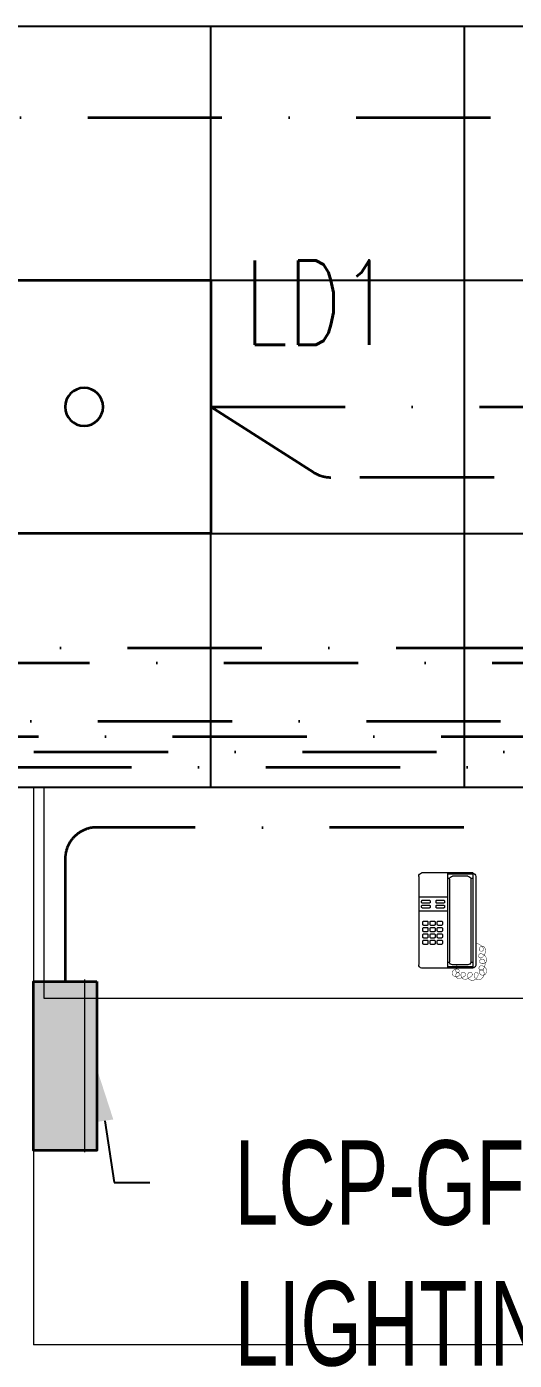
# Model space of a CAD drawing. Header units: inches. Extents: x -12418 to 183584, y -29325 to 19878.
# Drawn here: x 14182 to 15336, y -4104 to -947 of the extents above; entities that cross this region are included whole.
import ezdxf
from ezdxf import colors
from ezdxf.entities.mleader import LeaderData, LeaderLine
from ezdxf.enums import TextEntityAlignment as Align
from ezdxf.math import Vec2, Vec3

# ---------------------------------------------------------------- set-up
doc = ezdxf.new("R2010")
doc.units = ezdxf.units.IN
doc.header["$LTSCALE"] = 25
doc.header["$MEASUREMENT"] = 0
doc.linetypes.add('DASHDOT', pattern=[25.4, 12.7, -6.35, 0, -6.35])
doc.layers.get('0').update_dxf_attribs({"color": 8})
doc.layers.add('00-Ground Floor$0$False Ceiling', color=251, linetype='Continuous')
for name, color, linetype, lineweight in [('00-Ground Floor$0$LOADING', 253, 'Continuous', 5), ('00-Ground Floor$0$Walls', 251, 'Continuous', 5), ('E-LITE-CIRC-NUMB', 6, 'Continuous', 25), ('E-LITE-CLNG', 150, 'Continuous', 35), ('E-LITE-CLNG-CNDT', 6, 'DASHDOT', 35), ('E-LITE-CTRL', 6, 'Continuous', 25), ('E-LITE-IDEN', 6, 'Continuous', 25), ('E-POWR-PANL', 10, 'Continuous', 35), ('E-POWR-TEXT', 6, 'Continuous', 25)]:
    doc.layers.add(name, color=color, linetype=linetype, lineweight=lineweight)
doc.styles.add('DC_Arial', font='arial.ttf', dxfattribs={"width": 0.7})
doc.styles.add('DC_Elc_Romans', font='elc_romans.shx', dxfattribs={"width": 0.7})
doc.styles.add('DC_Simplex', font='SIMPLEX.shx', dxfattribs={"width": 0.7})

# ---------------------------------------------------------------- blocks, each defined once
blk = doc.blocks.new('00-Ground Floor$0$DM20079-P')
at = {"color": 0}
for p, q in [((-0.0616, 0.225), (0.0594, 0.225)), ((-0.0616, 0.225), (-0.0616, 0)), ((-0.0616, 0.222), (-0.0016, 0.222)), ((-0.0016, 0.225), (-0.0016, 0)), ((-0.0686, 0.217), (-0.0686, 0.008)), ((-0.0616, 0.212), (-0.0565, 0.212)), ((-0.0566, 0.2105), (-0.0566, 0.0145)), ((-0.0496, 0.2175), (-0.0136, 0.2175)), ((-0.0068, 0.212), (-0.0016, 0.212)), ((-0.0066, 0.2105), (-0.0066, 0.0145)), ((0.0664, 0.217), (0.0664, 0.008)), ((-0.0016, 0.1675), (0.0664, 0.1675)), ((-0.0016, 0.135), (0.0664, 0.135)), ((-0.0616, 0.013), (-0.0565, 0.013)), ((-0.0616, 0.003), (-0.0016, 0.003)), ((-0.0594, 0), (0.0594, 0)), ((-0.0496, 0.0075), (-0.0136, 0.0075)), ((-0.0068, 0.013), (-0.0016, 0.013))]:
    blk.add_line(p, q, dxfattribs=at)
for points in [[(0.0074, 0.1605, 0.414214), (0.0054, 0.1585), (0.0054, 0.1555, 0.414214), (0.0074, 0.1535), (0.0234, 0.1535, 0.414214), (0.0254, 0.1555), (0.0254, 0.1585, 0.414214), (0.0234, 0.1605)], [(0.0574, 0.1535, 0.414214), (0.0594, 0.1555), (0.0594, 0.1585, 0.414214), (0.0574, 0.1605), (0.0414, 0.1605, 0.414214), (0.0394, 0.1585), (0.0394, 0.1555, 0.414214), (0.0414, 0.1535)], [(0.0234, 0.142, 0.414214), (0.0254, 0.144), (0.0254, 0.147, 0.414214), (0.0234, 0.149), (0.0074, 0.149, 0.414214), (0.0054, 0.147), (0.0054, 0.144, 0.414214), (0.0074, 0.142)], [(0.0574, 0.142, 0.414214), (0.0594, 0.144), (0.0594, 0.147, 0.414214), (0.0574, 0.149), (0.0414, 0.149, 0.414214), (0.0394, 0.147), (0.0394, 0.144, 0.414214), (0.0414, 0.142)], [(0.0104, 0.103, 0.414214), (0.0124, 0.101), (0.0204, 0.101, 0.414214), (0.0224, 0.103), (0.0224, 0.109, 0.414214), (0.0204, 0.111), (0.0124, 0.111, 0.414214), (0.0104, 0.109)], [(0.0104, 0.088, 0.414214), (0.0124, 0.086), (0.0204, 0.086, 0.414214), (0.0224, 0.088), (0.0224, 0.094, 0.414214), (0.0204, 0.096), (0.0124, 0.096, 0.414214), (0.0104, 0.094)], [(0.0274, 0.103, 0.414214), (0.0294, 0.101), (0.0374, 0.101, 0.414214), (0.0394, 0.103), (0.0394, 0.109, 0.414214), (0.0374, 0.111), (0.0294, 0.111, 0.414214), (0.0274, 0.109)], [(0.0274, 0.088, 0.414214), (0.0294, 0.086), (0.0374, 0.086, 0.414214), (0.0394, 0.088), (0.0394, 0.094, 0.414214), (0.0374, 0.096), (0.0294, 0.096, 0.414214), (0.0274, 0.094)], [(0.0444, 0.103, 0.414214), (0.0464, 0.101), (0.0544, 0.101, 0.414214), (0.0564, 0.103), (0.0564, 0.109, 0.414214), (0.0544, 0.111), (0.0464, 0.111, 0.414214), (0.0444, 0.109)], [(0.0444, 0.088, 0.414214), (0.0464, 0.086), (0.0544, 0.086, 0.414214), (0.0564, 0.088), (0.0564, 0.094, 0.414214), (0.0544, 0.096), (0.0464, 0.096, 0.414214), (0.0444, 0.094)], [(0.0104, 0.073, 0.414214), (0.0124, 0.071), (0.0204, 0.071, 0.414214), (0.0224, 0.073), (0.0224, 0.079, 0.414214), (0.0204, 0.081), (0.0124, 0.081, 0.414214), (0.0104, 0.079)], [(0.0104, 0.058, 0.414214), (0.0124, 0.056), (0.0204, 0.056, 0.414214), (0.0224, 0.058), (0.0224, 0.064, 0.414214), (0.0204, 0.066), (0.0124, 0.066, 0.414214), (0.0104, 0.064)], [(0.0274, 0.073, 0.414214), (0.0294, 0.071), (0.0374, 0.071, 0.414214), (0.0394, 0.073), (0.0394, 0.079, 0.414214), (0.0374, 0.081), (0.0294, 0.081, 0.414214), (0.0274, 0.079)], [(0.0274, 0.058, 0.414214), (0.0294, 0.056), (0.0374, 0.056, 0.414214), (0.0394, 0.058), (0.0394, 0.064, 0.414214), (0.0374, 0.066), (0.0294, 0.066, 0.414214), (0.0274, 0.064)], [(0.0444, 0.073, 0.414214), (0.0464, 0.071), (0.0544, 0.071, 0.414214), (0.0564, 0.073), (0.0564, 0.079, 0.414214), (0.0544, 0.081), (0.0464, 0.081, 0.414214), (0.0444, 0.079)], [(0.0444, 0.058, 0.414214), (0.0464, 0.056), (0.0544, 0.056, 0.414214), (0.0564, 0.058), (0.0564, 0.064, 0.414214), (0.0544, 0.066), (0.0464, 0.066, 0.414214), (0.0444, 0.064)]]:
    blk.add_lwpolyline(points, format="xyb", close=True, dxfattribs=at)
at = {"color": 0, "const_width": 0.001}
blk.add_lwpolyline([(-0.0686, 0.059, 0.184574), (-0.0861, 0.0478, 1.44364), (-0.0769, 0.0452, 0.837915), (-0.0907, 0.0465, 0.30536), (-0.0835, 0.0248, 1.584726), (-0.0815, 0.034, 0.253153), (-0.094, 0.0228, 0.874198), (-0.0776, 0.0142, 0.915253), (-0.0897, 0.0168, 0.223821), (-0.0874, -0.0011, 1.703343), (-0.0796, 0.005, 0.588962), (-0.0934, -0.0114, 0.717795), (-0.0769, -0.0108, 0.983104), (-0.0875, -0.0075, 0.326362), (-0.0815, -0.0259, 0.758716), (-0.0657, -0.0134, 0.906186), (-0.0743, -0.016, 0.189488), (-0.067, -0.0272, 0.7948), (-0.0506, -0.0127, 1.223996), (-0.0585, -0.0193, 0.072149), (-0.0473, -0.0259, 0.645886), (-0.0341, -0.0134, 1.366917), (-0.042, -0.0193, 0.078415), (-0.0315, -0.0246, 0.723006), (-0.0229, -0.0127, 1.105484), (-0.0289, -0.018, 0.327892), (-0.017, -0.0193, 0.446638), (-0.0144, -0.0068, 0.327263), (-0.0269, -0.0029, 1.240441), (-0.0229, -0.0094, 0.611307), (-0.0278, 0.0075)], format="xyb", dxfattribs=at)
at = {"color": 0}
for centre, radius, start, end in [((-0.0605, 0.217), 0.00813, 97.9633, 179.6649), ((0.0582, 0.217), 0.00813, 0.3351, 82.0367), ((-0.0496, 0.2105), 0.007, 90, 180), ((-0.0136, 0.2105), 0.007, 0, 90), ((-0.0605, 0.008), 0.00813, 180.3351, 277.9633), ((-0.0496, 0.0145), 0.007, 180, 270), ((-0.0136, 0.0145), 0.007, 270, 0), ((0.0582, 0.008), 0.00813, 277.9633, 359.6649)]:
    blk.add_arc(centre, radius, start, end, dxfattribs=at)
blk = doc.blocks.new('00-Ground Floor$0$A$Ce9e1c4c3')
at = {"layer": '00-Ground Floor$0$False Ceiling', "color": 254, "linetype": 'Continuous'}
for p, q in [((-51182.1, -947.4, 0), (-87736.7, -947.4, 0)), ((-85382.1, -2747.4), (-85382.1, -947.4)), ((-84782.1, -2747.4), (-84782.1, -947.4)), ((-87736.7, -1547.4), (-51182.1, -1547.4)), ((-87736.7, -2147.4), (-51182.1, -2147.4)), ((-87736.7, -2747.4, 0), (-51182.1, -2747.4, 0))]:
    blk.add_line(p, q, dxfattribs=at)
blk = doc.blocks.new('00-Ground Floor')
at = {"layer": '00-Ground Floor$0$LOADING'}
for p, q in [((14222.9, -2747.4, 0), (17198.7, -2747.4, 0)), ((14222.9, -2747.4, 0), (14222.9, -3247.4, 0)), ((14222.9, -3247.4, 0), (17198.7, -3247.4, 0))]:
    blk.add_line(p, q, dxfattribs=at)
at = {"layer": '00-Ground Floor$0$Walls'}
for p, q in [((13607.9, -947.4, 0), (16752.9, -947.4, 0)), ((10397.9, -2747.4, 0), (14197.9, -2747.4, 0)), ((14197.9, -2747.4, 0), (14197.9, -4067.4, 0)), ((17797.7, -4067.4, 0), (14197.9, -4067.4, 0))]:
    blk.add_line(p, q, dxfattribs=at)
at = {"layer": '00-Ground Floor$0$False Ceiling', "color": 254}
blk.add_blockref('00-Ground Floor$0$A$Ce9e1c4c3', (100000, 0), dxfattribs=at)
at = {"layer": '00-Ground Floor$0$LOADING', "xscale": -1000, "yscale": 1000, "zscale": 1000, "rotation": 359.9999934716078}
blk.add_blockref('00-Ground Floor$0$DM20079-P', (15175.8, -3175.8, 0), dxfattribs=at)
blk = doc.blocks.new('DC-BDS-20170905173951-1')
h = blk.add_hatch(color=254)
h.dxf.hatch_style = 1
h.paths.add_polyline_path([(-150, 200), (-150, -200), (0, -200), (0, 200)])
blk.add_lwpolyline([(-150, 200), (-150, -200), (0, -200), (0, 200)], close=True)
at = {"const_width": 3}
blk.add_lwpolyline([(-121, 205), (-121, -205)], dxfattribs=at)
at = {"color": 6, "style": 'DC_Arial', "width": 0.65, "flags": 8}
blk.add_attdef('PANEL_NAME', text='', height=100, rotation=270, dxfattribs=at).set_placement((-60.5, 0), align=Align.MIDDLE_CENTER)
blk = doc.blocks.new('*U59')
blk.add_lwpolyline([(-300, 300), (-300, -300), (300, -300), (300, 300)], close=True)
blk.add_circle((0, 0), 45)
at = {"layer": 'E-LITE-CIRC-NUMB', "style": 'DC_Simplex', "width": 0.7, "flags": 8}
blk.add_attdef('CIRCUIT', text='', height=200, rotation=0, dxfattribs=at).set_placement((-473.9, 300), align=Align.RIGHT)
at = {"layer": 'E-LITE-CTRL', "style": 'DC_Simplex', "width": 0.7, "flags": 8}
blk.add_attdef('CONTROL', (1118.9, -935), '', height=200, rotation=360, dxfattribs=at)
at = {"layer": 'E-LITE-IDEN', "style": 'DC_Simplex', "width": 0.7, "flags": 8}
blk.add_attdef('TYPE', (-380, 146.8), '', height=200, rotation=360, dxfattribs=at)

msp = doc.modelspace()

# ---------------------------------------------------------------- linework, layer by layer
at = {"layer": 'E-LITE-CLNG-CNDT', "color": 1}
for points in [[(11400, 300), (11636, 300, -0.414214), (11711, 225), (11711, -1087.3, 0.414214), (11786, -1162.3), (17242.9, -1162.3, -0.414214), (17317.9, -1237.3), (17317.9, -1547.4)], [(9900, -2275), (9900, -2342.9, 0.414214), (9975, -2417.9), (19141.5, -2417.9)], [(11397.9, -3747.4), (11397.9, -2528.6, -0.414214), (11472.9, -2453.6), (19142, -2453.6)]]:
    msp.add_lwpolyline(points, format="xyb", dxfattribs=at)
at = {"layer": 'E-LITE-CLNG-CNDT'}
for points in [[(2904.7, -876.2), (5485.9, -876.2, -0.414214), (5560.9, -951.2), (5560.9, -2552.4, 0.414214), (5635.9, -2627.4), (19051.4, -2627.4, -0.414214), (19126.4, -2702.4), (19126.4, -2847.4)], [(4800, -2100), (5250.2, -2636.9, 0.221772), (5307.7, -2663.7), (19021.2, -2663.7, -0.414214), (19096.2, -2738.7), (19096.2, -2847.4)], [(11100, -2400), (11100, -2516.2, 0.414214), (11175, -2591.2), (19084.7, -2591.2, -0.414214), (19159.7, -2666.2), (19159.7, -2847.4)], [(13197.9, -3747.4), (13374.8, -3603.4, 0.225559), (13402.5, -3545.2), (13402.5, -2775, -0.414214), (13477.5, -2700), (18987.9, -2700, -0.414214), (19062.9, -2775), (19062.9, -2847.4)], [(19026.7, -2842.8), (14347.9, -2842.8, 0.414214), (14272.9, -2917.8), (14272.9, -3207.4)]]:
    msp.add_lwpolyline(points, format="xyb", dxfattribs=at)
msp.add_lwpolyline([(14617.9, -1847.4), (16775.1, -1847.4)], dxfattribs=at)
at = {"layer": 'E-LITE-CLNG-CNDT', "elevation": 0}
msp.add_lwpolyline([(15997.8, -3107.4), (15997.8, -2089.3, 0.414214), (15922.8, -2014.3), (14901.6, -2014.3, -0.142866), (14861.2, -2002.6), (14617.9, -1847.4)], format="xyb", dxfattribs=at)

# ---------------------------------------------------------------- block references
at = {"layer": 'E-LITE-CLNG'}
ref = msp.add_blockref('*U59', (14317.9, -1847.4), dxfattribs=dict(at, xscale=-1))
ref.add_attrib('TYPE', 'LD1', (14697.9, -1700.6), dxfattribs={"layer": 'E-LITE-IDEN', "height": 200, "rotation": 0, "style": 'DC_Simplex', "width": 0.7, "flags": 8})
at = {"layer": 'E-LITE-CLNG-CNDT', "color": 1}
msp.add_blockref('00-Ground Floor', (0, 0), dxfattribs=at)
at = {"layer": 'E-POWR-PANL', "xscale": -1}
msp.add_blockref('DC-BDS-20170905173951-1', (14197.9, -3407.4, 0), dxfattribs=at)

# ---------------------------------------------------------------- leaders
at = {"layer": 'E-POWR-TEXT'}
ml = msp.add_multileader_mtext('Standard', dxfattribs=at)
ml.set_content('LCP-GF\\PLIGHTING CONTROL PANEL', color=256, style='DC_Elc_Romans')
ml.set_leader_properties(color=45)
ml.build(insert=Vec2(0, 0))
ml.multileader.update_dxf_attribs({"dogleg_length": 2, "arrow_head_size": 125, "scale": 100})
ctx = ml.context
ctx.base_point, ctx.scale, ctx.char_height, ctx.arrow_head_size, ctx.landing_gap_size, ctx.plane_origin = Vec3(14473.5, -3683.6, 0), 100, 200, 125, 200, Vec3(14484.8, -3751.3, 0)
notes = []
notes.append((ctx, [(0, (1, 1, 0), (14388.8, -3683.6, 0), (1, 0), 84.7, [(0, [(14347.9, -3413.7, 0)], 0, [])])]))
ctx.mtext.insert, ctx.mtext.flow_direction = Vec3(14673.5, -3583.6, 0), 5
for ctx, leaders in notes:
    for number, flags, end, landing, length, lines in leaders:
        leader = LeaderData()
        leader.index, (leader.has_last_leader_line, leader.has_dogleg_vector, leader.attachment_direction) = number, flags
        leader.last_leader_point, leader.dogleg_vector, leader.dogleg_length = Vec3(end), Vec3(landing), length
        for number, points, colour, breaks in lines:
            line = LeaderLine()
            line.index, line.vertices, line.color, line.breaks = number, Vec3.list(points), colors.encode_raw_color(colour), breaks
            leader.lines.append(line)
        ctx.leaders.append(leader)

doc.saveas('drawing.dxf')
